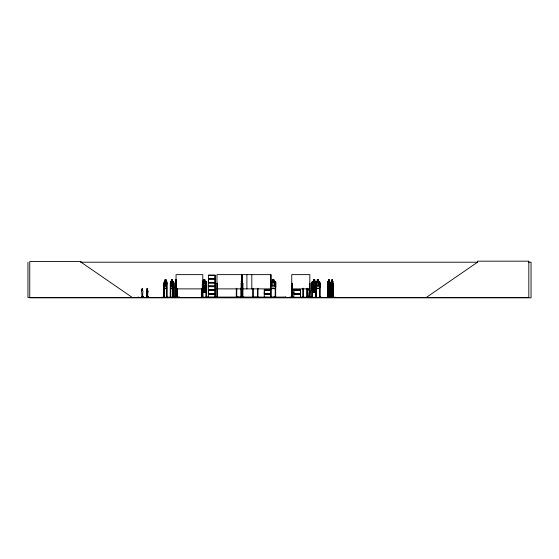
<?xml version="1.0" encoding="UTF-8"?>
<svg xmlns="http://www.w3.org/2000/svg" width="559" height="559" viewBox="0 0 559 559"><rect width="100%" height="100%" fill="white"/><g stroke="black" fill="none" stroke-linecap="round" stroke-linejoin="round"><path stroke-width="0.84" d="M208.395 293.573L208.395 290.296L215.061 290.296L215.061 293.573L208.395 293.573L208.402 291.938M208.395 282.365L208.395 279.095L215.061 279.095L215.061 282.365L208.395 282.365L208.402 280.73M215.054 290.296L215.054 293.573M215.054 279.095L215.054 282.365M270.486 293.573L264.267 293.573L264.274 291.938M293.873 293.573L293.873 290.296L300.539 290.296L300.539 293.573L293.873 293.573L293.88 291.938M300.532 290.296L300.532 293.573M244.702 297.262L236.848 297.157M268.299 297.521L275.175 297.157M142.58 289.108L142.594 290.547A1.188 0.706 -90 0 1 142.797 292.413L142.594 296.99L141.881 296.99M147.548 296.99L147.695 292.413A1.188 0.706 -90 0 0 147.548 290.547L147.534 289.108M147.548 290.547L147.604 290.547A1.188 0.706 -90 0 1 147.751 292.413L147.604 296.99L146.835 296.99L146.689 292.413A1.188 0.706 -90 0 1 146.835 290.547L146.94 288.842L147.59 289.108M141.881 289.262L141.944 290.547L141.993 288.968M142.531 296.347L142.964 296.207M147.918 297.248L147.918 296.207L147.255 296.487L147.709 296.291M147.303 296.361L147.849 296.368M308.673 296.312L308.952 296.556M309.05 296.375L308.673 296.515M208.353 297.507L215.068 297.388L215.061 294.23L208.395 294.23L208.381 297.521M293.852 297.395L293.88 294.23L300.539 294.23L300.539 297.388L289.667 297.493M328.035 281.596L327.972 288.661L329.663 288.661L329.901 282.211L329.153 281.596M329.663 288.661L329.845 286.921M332.822 288.661L333.115 286.921L332.878 288.661L331.187 288.661L331.054 282.246L331.725 281.596M325.394 297.486L335.666 297.262M172.969 288.661L173.346 286.921M173.311 286.914L173.017 288.661L170.733 288.661L170.439 286.921M161.719 297.486L179.586 297.262L161.719 297.458M161.719 297.262L179.586 297.262M147.359 296.347L147.737 296.515M142.286 296.375L142.901 296.431M316.352 281.652L319.427 281.652L319.825 282.239L319.909 286.921L319.42 288.661L316.317 288.661L316.08 287.501M293.838 297.262L289.695 297.241L300.532 297.297L300.532 294.23M315.737 283.741L312.425 283.741L311.95 290.198L312.474 290.813M311.992 285.495L312.46 283.741M316.121 286.914L315.653 288.605L312.453 288.605M315.688 288.661L316.198 286.921M314.186 297.234L317.938 297.493L314.13 297.493M313.592 297.486L306.032 297.241L313.634 297.528M206.669 286.921L206.075 288.661L202.882 288.661M241.195 288.081L241.6 286.921M272.324 279.898L273.959 279.898L273.959 281.652L274.832 282.239L274.832 285.509L273.959 286.914L272.324 286.914L271.443 285.509L271.443 282.239L272.324 281.652L272.268 279.842L274.015 279.842L274.015 281.596L275.154 281.596L275.769 282.211L275.769 286.921L275.126 288.605L271.094 288.605M275.769 286.921L275.168 288.661L271.052 288.661M175.093 297.011L175.072 297.528L175.191 282.218L175.421 281.652L176.539 281.652M304.466 297.458L301.525 297.241L321.781 297.493L318.211 297.528M218.296 297.234L215.592 297.493M308.463 288.968L308.365 290.547A1.188 1.146 -90 0 0 308.128 292.413L308.386 296.99M200.744 297.486L203.853 297.493M205.971 297.528L207.326 297.262L200.758 297.262L203.783 297.528M201.848 297.493L201.883 297.011M202.016 297.486L202.051 297.011L201.429 297.011L201.429 297.528M242.131 297.521L241.935 283.287M242.389 297.255L242.501 274.63L270.996 274.63L271.066 297.528L271.087 297.011M252.675 297.486L252.78 288.311M147.003 288.842L146.835 289.262M164.122 297.528L164.108 282.218L164.416 281.596L165.115 281.596M164.157 282.218L164.465 281.596M170.39 297.528L170.439 282.218L170.74 281.596L171.438 281.596M170.558 297.528L170.788 281.596M314.738 292.567L314.689 290.757L315.423 290.17L315.423 286.9L314.724 285.495L314.724 282.239L313.424 282.239L313.424 285.509L312.726 286.9L312.726 290.17L313.424 290.757L313.375 292.567M314.759 281.652L314.808 279.842L313.382 279.842L313.424 281.652L312.733 282.239L312.733 285.509L313.424 286.914L313.424 290.17L314.724 290.17L314.724 286.9L315.423 285.509L315.423 282.239L314.724 281.652L314.724 279.898M134.446 297.514L139.17 297.374M139.401 297.514L144.124 297.374M142.496 297.444L142.349 296.752L141.483 296.752L141.483 297.374M143.041 297.514L143.335 296.752L142.461 296.752M147.15 297.514L147.227 296.752M148.205 297.514L148.289 296.752L147.415 296.752M175.903 281.652L175.554 285.509L175.903 286.914L176.539 286.914M328.51 279.842L328.133 282.239L328.475 286.914L329.125 286.914L329.475 285.509L329.125 281.652M202.484 286.9L203.329 285.495L203.329 282.239L204.915 282.239L204.915 285.509L205.761 286.9L205.761 290.17L204.915 290.757L204.915 292.511M202.477 285.509L203.329 286.914L203.329 290.17L204.161 288.57C204.825 291.211 206.69 290.191 204.496 288.171C206.872 285.684 204.783 285.125 204.133 287.787C203.448 285.132 201.443 285.684 203.797 288.164L202.721 290.177L204.915 290.17L205.761 282.239L204.915 281.652L204.901 279.898L203.315 279.898L203.329 281.652L202.477 282.239M315.947 282.218L316.366 281.596L317.267 281.596M311.999 297.514L311.985 282.218L312.432 281.596L313.417 281.596M312.02 282.218L312.467 281.596M315.667 290.757L316.163 290.191L315.688 290.813M206.103 290.757L206.627 290.163L206.683 285.488L206.145 283.741L202.959 283.741M206.683 290.191L206.131 290.813L202.176 290.813L201.575 290.198L201.631 288.612M307.827 297.521L308.344 297.521M309.637 297.437L309.413 297.528M310.86 297.528L310.28 297.514L310.636 297.528M312.118 297.444L312.069 282.246M208.381 286.187L215.068 286.355M142.063 288.744L142.475 288.744M147.017 288.744L147.499 288.968M426.196 297.528L477.512 262.213L477.512 261.172L528.821 261.172L528.821 297.528L27.95 297.528L27.95 262.213M309.525 297.528L309.532 283.287L309.979 283.287L310.014 297.528L309.504 296.752M80.412 262.213L477.777 262.213M528.43 262.213L531.05 262.213L531.05 297.828L29.753 297.828L29.753 261.542L81.069 261.542L81.069 262.213L132.378 297.528M208.388 275.147L215.068 275.147M208.402 275.475L215.054 275.475L215.054 278.438L208.395 278.438L208.395 275.28L215.068 275.266L215.061 278.438M208.353 278.661L215.11 278.661M208.353 278.864L215.11 278.864M165.059 279.842L166.065 279.842L166.03 281.652L166.505 282.239L166.03 286.914L165.143 286.914L164.667 285.509L165.115 279.842L165.094 281.652M175.826 279.842L176.567 279.842M332.416 279.842L331.669 279.842L331.347 282.239L331.697 286.914L332.339 286.914L332.689 285.509L332.367 279.842M165.094 279.898L166.03 279.898M171.424 279.898L172.361 279.898L172.312 281.652L172.836 282.239L172.836 285.509L172.361 286.914L171.473 286.914L170.991 285.509L171.389 279.842L172.389 279.842L172.361 281.652M175.847 279.898L176.539 279.898M313.424 279.898L314.759 279.898M317.274 279.898L318.546 279.898M328.475 279.898L329.181 279.898M331.697 279.898L332.395 279.898M172.2 280.192L171.627 280.192L171.627 280.779L172.2 280.779M176.427 280.192L176.015 280.192L176.427 280.779M328.594 280.192L329.013 280.192L328.594 280.779M166.016 281.596L166.68 281.596L166.98 282.239L166.638 288.661L164.402 288.661L164.108 286.921L164.451 288.661M172.34 281.596L173.01 281.596L173.346 282.211L172.955 281.596M175.875 281.596L175.358 281.596L175.191 282.218M203.259 281.596L203.259 279.842L204.971 279.842L204.957 281.596L206.068 281.596L206.669 282.211L206.606 297.528L206.55 283.287L206.082 283.287L206.075 297.528L207.333 297.486M271.073 281.596L272.268 281.596M314.773 281.596L315.709 281.596M318.553 281.596L319.441 281.596L319.909 282.211L319.79 297.528M327.979 281.596L328.51 281.596M332.367 281.596L332.871 281.596M164.43 281.652L166.666 281.652L166.931 282.239L166.931 297.528M170.754 281.652L172.997 281.652M202.421 281.652L206.047 281.652M271.094 281.652L275.126 281.652L275.713 282.239L275.657 297.528M312.453 281.652L315.688 281.652L316.121 282.239L316.121 297.528M327.993 281.652L329.642 281.652M331.207 281.652L332.864 281.652M206.655 282.211L206.054 281.596M327.756 282.218L327.798 297.528L327.77 297.011M329.901 282.211L329.831 297.528M330.977 282.218L331.012 297.528M333.017 297.011L333.017 297.528L332.808 281.652M176.539 282.239L175.903 282.239L175.903 285.509L176.539 285.509M208.353 282.595L215.11 282.595M208.353 282.798L215.11 282.798M208.402 286.096L215.054 286.096L215.061 283.029L208.395 283.029L208.395 286.18L215.068 286.187M166.519 283.287L166.931 283.287M172.843 283.287L173.262 283.287M176.05 283.287L176.567 283.287L176.616 297.528M202.4 283.287L202.379 297.528L202.337 283.287L202.854 283.287L202.854 297.528M216.976 283.287L217.493 283.287L217.444 297.528M241.055 283.287L241.747 283.287L241.747 297.528M242.501 283.287L242.983 283.287L242.892 297.528M271.066 283.287L270.514 283.287L270.535 297.528M275.713 283.287L275.231 283.287L275.175 297.528M291.749 283.287L292.196 283.287L292.231 297.528M311.999 283.287L312.495 283.287L312.495 284.957M327.798 283.287L328.014 297.528M331.012 283.287L331.228 297.528M203.329 285.509L204.915 285.495M313.424 285.495L314.724 285.509M208.402 286.676L215.054 286.676L215.054 289.639L208.395 289.639L208.395 286.488L215.068 286.488L215.061 289.639M175.191 286.921L175.4 288.661M203.329 286.914L204.915 286.9M313.424 286.9L314.724 286.914M319.909 286.921L319.385 288.605L316.352 288.605M327.756 286.921L328.028 288.661M164.43 288.605L166.666 288.605M170.754 288.605L172.997 288.605M202.91 288.605L206.047 288.605M327.993 288.605L329.642 288.605M331.207 288.605L332.864 288.605M312.453 288.661L311.985 286.921L312.418 288.661L315.723 288.661M176.05 288.877L202.791 288.877M216.976 288.877L241.656 288.877M242.501 288.877L270.996 288.877M291.749 288.877L309.833 288.877M264.267 289.639L270.486 289.639M293.873 289.639L300.539 289.639M208.353 289.869L215.11 289.869M264.218 289.869L270.528 289.869M293.824 289.869L300.581 289.869M208.353 290.072L215.11 290.072M264.218 290.072L270.528 290.072M293.824 290.072L300.581 290.072M201.575 290.198L202.211 290.757M270.486 290.296L264.267 290.296L264.267 293.573M142.594 290.547L142.545 288.968M309.511 290.547L309.532 290.547A1.188 1.146 -90 0 1 309.749 292.413L309.511 296.99L308.365 296.99M312.439 290.813L315.723 290.813M146.689 292.413L146.751 292.413A1.188 0.706 -90 0 1 146.898 290.547M208.353 293.796L215.11 293.796M264.218 293.796L270.528 293.796M293.824 293.796L300.581 293.796M208.353 293.999L215.11 293.999M264.218 293.999L270.528 293.999M293.824 293.999L300.581 293.999M270.486 294.23L264.267 294.23L264.267 297.388L273.637 297.521L264.274 297.297M163.892 297.011L164.402 297.011M170.222 297.011L170.726 297.011M172.801 297.011L173.311 297.011M174.911 297.011L175.358 297.011M176.616 297.011L175.994 297.011L175.994 297.528M176.77 297.011L177.224 297.011M202.281 297.011L202.903 297.011M206.033 297.011L206.655 297.011M291.707 297.011L292.238 297.011M310.014 297.011L309.253 297.248M311.95 297.011L312.544 297.011L312.537 297.528M315.723 297.011L316.457 297.011M319.455 297.011L320.034 297.011M327.756 297.011L328.203 297.011M329.642 297.011L330.089 297.011M330.97 297.011L331.396 297.528L331.375 288.311M332.857 297.011L333.304 297.011M137.856 297.15L138.639 297.15M142.811 297.15L143.593 297.15M252.815 297.234L250.586 297.528M253.318 297.157L257.475 297.157M208.402 297.297L215.054 297.297L215.054 294.23M301.518 297.262L304.466 297.262M318.239 297.262L321.753 297.262M271.332 297.521L271.388 297.088M258.118 297.486L258.069 297.011M206.236 297.493L206.131 283.287M243.137 297.493L243.039 297.011M309.246 288.744L309.511 289.108M240.957 281.652L241.537 282.239M315.674 281.596L316.198 282.211L316.205 297.528M148.373 297.514L134.614 297.514M332.815 281.596L333.094 282.239M312.202 297.5L312.188 297.011M307.883 297.241L308.302 296.752L308.302 297.248M316.163 285.488L315.702 283.741L316.087 285.495M170.516 286.914L170.802 288.605M146.751 292.413L146.898 296.99M141.944 296.99L141.734 292.413A1.188 0.706 -90 0 1 141.944 290.547M333.269 297.528L333.262 283.287L332.898 283.287L332.878 297.528M331.166 297.011L331.131 297.528M330.048 297.528L330.048 283.287L329.684 283.287L329.663 297.528M329.901 297.011L329.929 297.528M329.202 281.596L329.202 279.842L328.454 279.842L328.475 281.652M329.153 279.842L329.181 281.652M328.161 287.473L328.182 297.528M328.042 297.011L328.042 297.528M320.027 297.528L319.986 283.287L319.503 283.287L319.462 297.528M319.979 297.011L319.909 297.528M319.685 297.011L319.699 297.528M319.622 283.287L319.58 297.528M318.588 281.596L318.588 279.842L317.233 279.842L317.274 281.652L316.611 282.239L316.611 285.509L317.274 286.914L318.504 286.914L319.168 285.509L319.168 282.239L318.504 281.652L318.553 279.842M317.309 279.898L317.309 281.652M316.408 284.957L316.45 297.528M316.331 297.528L316.268 283.287L315.772 283.287L315.723 297.528M315.947 297.528L315.926 289.988L315.842 297.528M315.884 283.287L315.884 284.957M314.773 290.813L314.773 292.567L313.34 292.567L313.34 290.813M312.495 289.988L312.425 297.528M312.383 283.287L312.306 297.528M309.777 297.528L309.833 274.63L291.749 274.63L291.763 297.528M309.679 283.287L309.644 297.528M308.952 297.528L309.043 296.207L308.512 296.207L308.512 297.248M308.17 296.752L308.17 297.374M308.051 296.752L308.051 297.248M307.527 297.528L307.527 297.011L306.933 297.011L306.933 297.528M307.485 288.311L307.45 297.528M307.38 288.311L307.303 297.528M307.08 288.311L307.08 297.528M306.982 288.311L307.038 297.528M303.572 297.528L303.572 297.011L302.971 297.011L302.971 297.528M303.523 288.311L303.467 297.528M303.418 288.311L303.341 297.528M303.118 288.311L303.195 297.528M303.02 288.311L303.048 297.528M292.057 283.287L292.091 297.528M291.994 297.011L291.973 297.528M291.896 283.287L291.896 297.528M286.075 297.528L286.075 297.088L206.928 297.088L206.928 297.528M285.286 297.088L285.286 297.528M285.174 297.088L285.174 297.528M275.769 297.011L275.769 297.528M275.287 297.011L275.287 297.528M274.811 297.088L274.811 297.528M273.91 297.088L273.91 297.528M270.877 274.63L270.87 297.528L270.822 297.011M270.458 297.011L270.423 297.528L270.353 297.088M258.013 288.311L257.958 297.528M257.587 297.011L257.587 297.528M257.531 288.311L257.475 297.528M253.262 288.311L253.318 297.528M253.206 297.011L253.206 297.528M252.836 297.011L252.815 297.528M251.809 274.63L251.809 288.877M246.91 274.63L246.91 288.877M242.557 297.011L242.557 297.528M241.935 274.63L241.935 297.528M241.6 282.211L241.593 297.528L241.656 274.63L216.976 274.63L217.011 297.528M241.481 297.011L241.481 297.528M241.327 283.287L241.278 297.528M241.236 283.287L241.188 297.528L241.055 288.311M240.999 297.011L240.999 297.528M238.295 297.088L238.295 297.528M237.778 297.088L237.778 297.528M236.848 297.011L236.848 297.528M236.792 288.311L236.737 297.528M236.31 288.311L236.254 297.528M217.535 297.011L217.535 297.528M217.325 297.011L217.339 297.528M217.255 297.088L217.255 297.528M217.074 283.287L217.144 297.528M216.354 297.088L216.354 297.528M215.054 283.029L215.054 286.096M207.452 297.088L207.452 297.528M204.929 290.757L204.985 292.567L203.273 292.567L203.287 290.813M203.343 292.511L203.329 290.757L202.484 290.17L202.484 288.535M202.728 297.528L202.791 274.63L176.05 274.63L176.057 297.528M201.953 288.311L201.967 297.528M201.596 297.011L201.589 297.528M201.485 288.311L201.533 297.528M177.175 288.311L177.196 297.528M176.986 288.311L176.986 297.528L176.958 297.011M176.819 288.311L176.798 297.528M176.504 283.287L176.504 297.528M176.183 297.011L176.176 297.528M175.875 279.842L175.847 281.652M175.337 297.528L175.316 283.287L174.953 283.287L174.946 297.528M173.297 282.211L173.276 297.528M173.136 297.011L173.136 297.528L173.108 283.287M173.004 283.287L172.969 297.528M172.843 288.311L172.815 297.528M170.698 297.011L170.712 297.528L170.684 283.287L170.264 283.287L170.25 297.528M166.966 297.528L166.966 297.011L166.47 297.011L166.484 297.528L166.519 287.473M166.778 287.473L166.778 297.528M166.673 283.287L166.645 297.528M166.016 279.842L165.981 281.652M164.388 297.528L164.353 283.287L163.941 283.287L163.941 297.528L163.906 297.011M164.192 282.246L164.192 286.914M164.199 288.311L164.227 297.528M148.205 296.752L148.205 297.248L146.521 297.248L146.521 296.752M147.849 296.207L147.849 297.248M147.527 296.207L147.597 297.248M147.31 297.248L147.31 296.752L146.437 296.752L146.437 297.374M143.251 296.752L143.251 297.248M142.894 296.207L142.964 297.248M142.636 296.207L142.643 297.374M142.573 296.207L142.573 297.248M312.816 286.082L313.739 288.164C311.838 290.156 313.585 291.246 314.046 288.57L315.192 290.177L314.319 288.171C316.184 286.089 314.591 284.964 314.018 287.787L312.816 286.082M165.876 280.192L165.303 280.192L165.303 280.779L165.876 280.779L165.876 280.192M204.629 280.192L203.616 280.192L203.616 280.779L204.629 280.779L204.629 280.192M273.665 280.192L272.617 280.192L272.617 280.779L273.665 280.779L273.665 280.192M314.493 280.192L313.655 280.192L313.655 280.779L314.493 280.779L314.493 280.192M318.288 280.192L317.491 280.192L317.491 280.779L318.288 280.779L318.288 280.192M332.228 280.192L331.808 280.779L332.228 280.192M166.03 282.239L165.143 282.239L165.143 285.509L166.03 285.509L166.03 282.239M172.361 282.239L171.473 282.239L171.473 285.509L172.361 285.509L172.361 282.239M273.959 282.239L272.324 282.239L272.324 285.509L273.959 285.509L273.959 282.239M318.504 282.239L317.274 282.239L317.274 285.509L318.504 285.509L318.504 282.239M329.125 282.239L328.475 282.239L328.475 285.509L329.125 285.509L329.125 282.239M332.339 282.239L331.697 282.239L331.697 285.509L332.339 285.509L332.339 282.239M204.629 291.63L203.616 291.63L203.616 292.217L204.629 292.217L204.629 291.63M314.493 291.63L313.655 291.63L313.655 292.217L314.493 292.217L314.493 291.63"/></g></svg>
